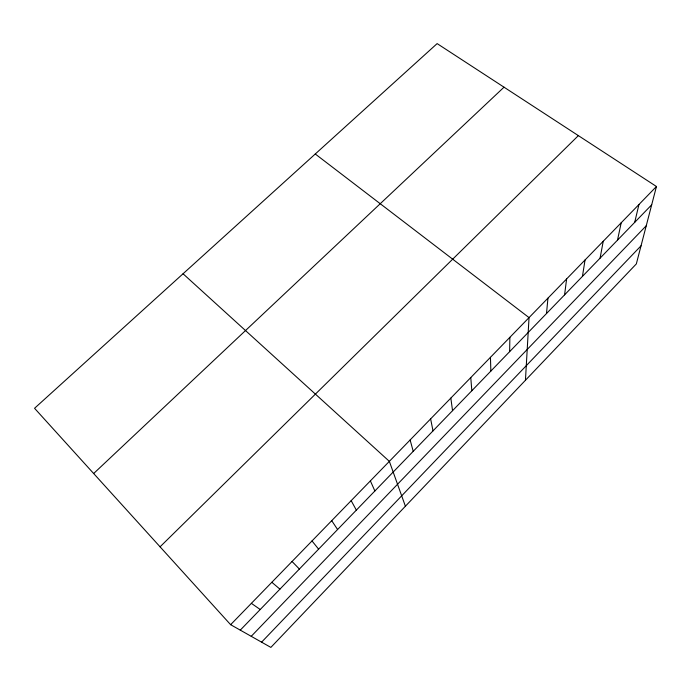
<?xml version="1.0" encoding="UTF-8"?>
<svg xmlns="http://www.w3.org/2000/svg" width="691" height="691" viewBox="0 0 691 691"><rect width="100%" height="100%" fill="white"/><g stroke="black" fill="none" stroke-linecap="round" stroke-linejoin="round"><path stroke-width="1.04" d="M509.638 351.659L509.872 337.338M525.445 380.257L529.038 317.618L315.269 153.998M546.495 313.55L547.954 298.149M564.582 294.858L566.62 278.939M582.435 276.391L585.052 259.98M600.073 258.158L603.243 241.254M617.495 240.148L621.2 222.778M634.701 222.364L638.942 204.527M656.45 186.501L636.333 263.91L270.863 647.398L230.63 624.69L34.55 408.286L437.135 43.602L656.45 186.501L230.63 624.69M261.595 642.164L641.041 245.797M251.23 636.316L646.249 225.75M240.278 630.132L651.699 204.786M160.07 546.814L578.367 135.626M93.656 473.525L504.024 87.178M251.369 603.347L260.231 609.514M271.839 582.28L279.933 589.147M183.055 273.766L389.353 461.355L405.401 506.235M292.051 561.481L299.384 569.03M312.012 540.941L318.611 549.155M331.715 520.668L337.588 529.531M351.166 500.647L356.349 510.139M370.376 480.884L374.876 490.99M410.126 439.977L413.227 451.335M430.614 418.893L433.015 430.873M450.834 398.094L452.545 410.679M470.778 377.571L471.823 390.752M490.455 357.316L490.852 371.084"/></g></svg>
